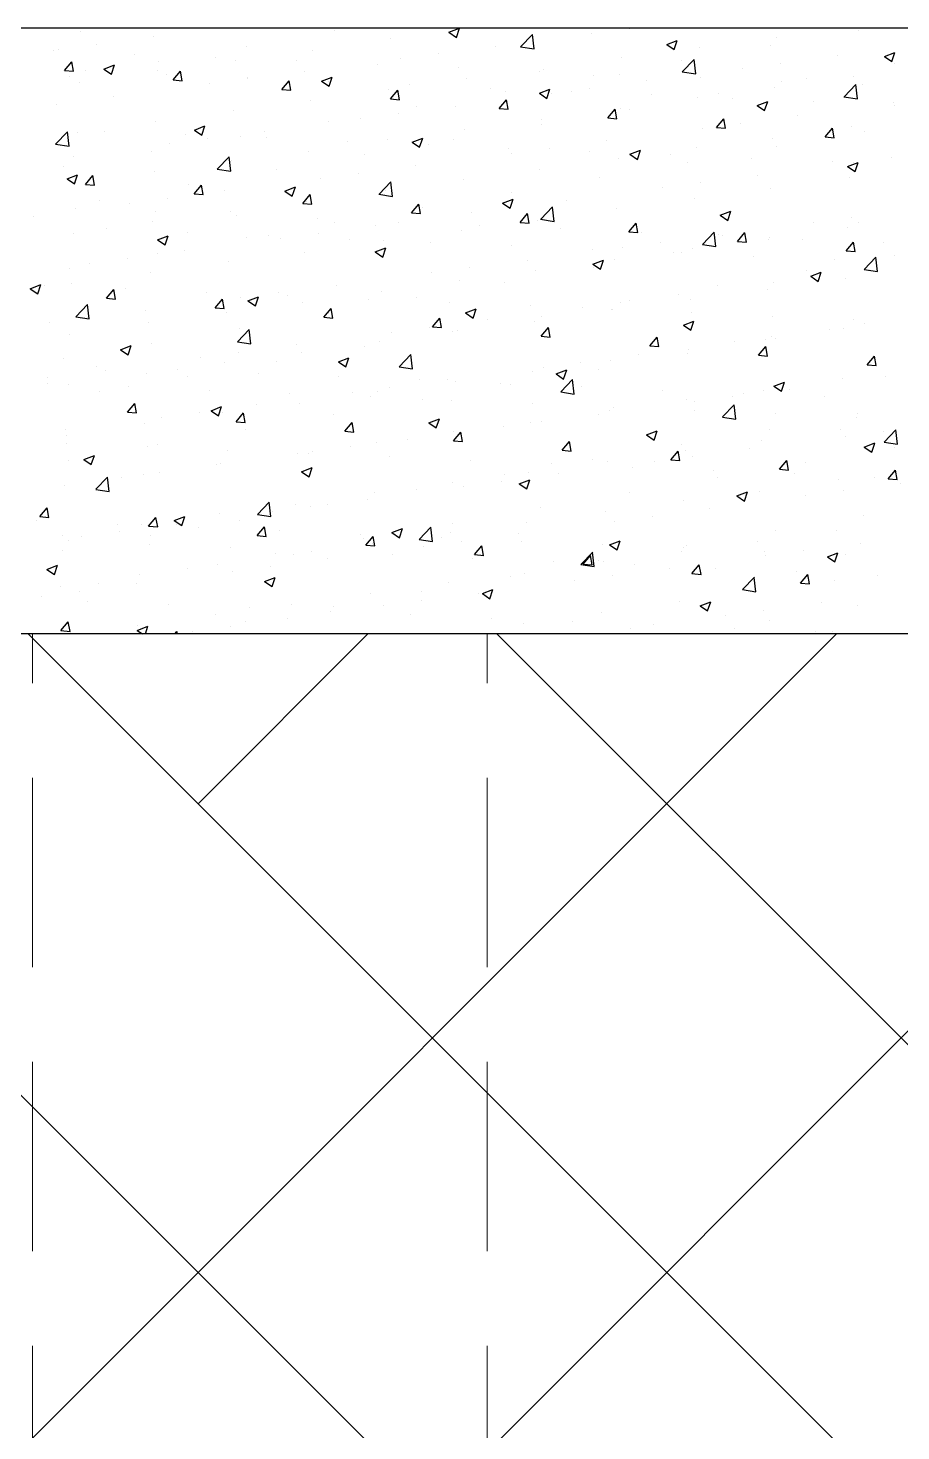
# Model space of a CAD drawing. Header units: millimetres. Extents: x 331487 to 517269, y 198509 to 399936.
# Drawn here: x 399007 to 399583, y 399010 to 399936 of the extents above; entities that cross this region are included whole.
import ezdxf

# ---------------------------------------------------------------- set-up
doc = ezdxf.new("R2010")
doc.units = ezdxf.units.MM
doc.header["$MEASUREMENT"] = 0
doc.linetypes.add('DASHED', pattern=[0.75, 0.5, -0.25])
doc.linetypes.add('DASHED2', pattern=[0.375, 0.25, -0.125])
doc.layers.add('9th_Sunk', color=251, linetype='DASHED', lineweight=5)
doc.layers.add('BEAM', color=1, linetype='Continuous', lineweight=5)
doc.layers.add('COLUMN', color=6, linetype='Continuous')

msp = doc.modelspace()

# ---------------------------------------------------------------- linework, layer by layer
at = {"layer": '9th_Sunk', "linetype": 'Continuous'}
for p, q in [((398191.22, 397877.55), (399850.15, 399536.48)), ((398655.26, 398650.95), (399540.79, 399536.48)), ((400975.45, 397258.83), (398697.8, 399536.48)), ((400511.41, 398032.23), (399007.16, 399536.48)), ((399119.3, 399424.34), (399231.43, 399536.48)), ((400047.37, 398805.62), (399316.52, 399536.48))]:
    msp.add_line(p, q, dxfattribs=at)
at = {"layer": 'BEAM', "linetype": 'DASHED2', "ltscale": 500}
for p, q in [((399010.13, 395004.02), (399010.13, 399536.48)), ((399310.13, 395004.02), (399310.13, 399536.48))]:
    msp.add_line(p, q, dxfattribs=at)
at = {"layer": 'COLUMN'}
for p, q in [((420345.71, 399936.48), (392220.13, 399936.48)), ((420350.13, 399536.48), (392620.13, 399536.48))]:
    msp.add_line(p, q, dxfattribs=at)
at = {"layer": 'COLUMN', "color": 2, "linetype": 'Continuous'}
for p, q in [((399042.04, 399934.12), (399042.04, 399934.12)), ((399089.84, 399930.69), (399089.84, 399930.69)), ((399209.59, 399934.56), (399209.59, 399934.56)), ((399246.55, 399929.26), (399246.55, 399929.26)), ((399284.9, 399933.66), (399291.9, 399936.35)), ((399284.9, 399933.66), (399289.88, 399930.31)), ((399289.87, 399930.31), (399291.9, 399936.35)), ((399297.9, 399936.31), (399297.9, 399936.31)), ((399332.22, 399924.19), (399340.01, 399932.31)), ((399341.08, 399922.78), (399339.98, 399932.28)), ((399378.81, 399932.75), (399378.81, 399932.75)), ((399403.84, 399936.05), (399403.84, 399936.05)), ((399500.99, 399930.36), (399500.99, 399930.36)), ((399555.37, 399934.95), (399555.37, 399934.95)), ((399024.1, 399921.58), (399024.1, 399921.58)), ((399026.93, 399922.4), (399026.93, 399922.4)), ((399051.96, 399925.7), (399051.96, 399925.7)), ((399151.27, 399924.55), (399151.27, 399924.55)), ((399194.62, 399921.77), (399194.62, 399921.77)), ((399315.65, 399924.44), (399315.65, 399924.44)), ((399332.19, 399924.16), (399341.08, 399922.78)), ((399428.62, 399925.65), (399435.62, 399928.34)), ((399428.62, 399925.65), (399433.59, 399922.3)), ((399433.59, 399922.3), (399435.61, 399928.34)), ((399450.47, 399923.96), (399450.47, 399923.96)), ((399497.05, 399924.94), (399497.05, 399924.94)), ((399572.33, 399917.65), (399579.33, 399920.33)), ((399577.3, 399914.29), (399579.33, 399920.33)), ((399031.17, 399908.52), (399035.99, 399914.27)), ((399037.15, 399908), (399035.99, 399914.26)), ((399057.17, 399909.42), (399064.17, 399912.11)), ((399062.14, 399906.06), (399064.17, 399912.1)), ((399077.49, 399919.32), (399077.49, 399919.32)), ((399092.95, 399914.54), (399092.95, 399914.54)), ((399130.87, 399917.06), (399130.87, 399917.06)), ((399144.1, 399915.37), (399144.1, 399915.37)), ((399184.25, 399914.81), (399184.25, 399914.81)), ((399237.63, 399912.55), (399237.63, 399912.55)), ((399252.75, 399916.16), (399252.75, 399916.16)), ((399277.78, 399919.45), (399277.78, 399919.45)), ((399291.01, 399910.3), (399291.01, 399910.3)), ((399399.13, 399916.92), (399399.13, 399916.92)), ((399438.73, 399914.93), (399438.73, 399914.93)), ((399438.95, 399907.64), (399446.74, 399915.76)), ((399447.81, 399906.23), (399446.7, 399915.73)), ((399503.6, 399913.2), (399503.6, 399913.2)), ((399541.47, 399918.19), (399541.47, 399918.19)), ((399572.33, 399917.65), (399577.3, 399914.29)), ((399579.33, 399913), (399579.33, 399913)), ((399031.17, 399908.52), (399037.15, 399908)), ((399034.63, 399904.53), (399034.63, 399904.53)), ((399045.19, 399908.14), (399045.19, 399908.14)), ((399057.17, 399909.42), (399062.14, 399906.06)), ((399092.76, 399908.32), (399092.76, 399908.32)), ((399098.57, 399905.89), (399098.57, 399905.89)), ((399102.9, 399902.25), (399107.72, 399907.99)), ((399102.9, 399902.25), (399108.87, 399901.73)), ((399108.87, 399901.72), (399107.72, 399907.99)), ((399151.72, 399902.85), (399151.72, 399902.85)), ((399151.95, 399903.63), (399151.95, 399903.63)), ((399174.62, 399895.97), (399179.44, 399901.72)), ((399180.6, 399895.44), (399179.44, 399901.71)), ((399189.59, 399907.84), (399189.59, 399907.84)), ((399200.88, 399901.41), (399207.88, 399904.1)), ((399200.88, 399901.41), (399205.86, 399898.05)), ((399205.34, 399901.38), (399205.34, 399901.38)), ((399205.85, 399898.05), (399207.88, 399904.1)), ((399296.68, 399903.02), (399296.68, 399903.02)), ((399344.4, 399908.04), (399344.4, 399908.04)), ((399347.19, 399909.42), (399347.19, 399909.42)), ((399380.41, 399904.92), (399380.41, 399904.92)), ((399397.78, 399905.79), (399397.78, 399905.79)), ((399415.41, 399901.59), (399415.41, 399901.59)), ((399438.91, 399907.61), (399447.81, 399906.23)), ((399451.16, 399903.53), (399451.16, 399903.53)), ((399478.56, 399909.91), (399478.56, 399909.91)), ((399504.54, 399901.28), (399504.54, 399901.28)), ((399521.01, 399902.99), (399521.01, 399902.99)), ((399551.71, 399904.57), (399551.71, 399904.57)), ((399040.82, 399900.83), (399040.82, 399900.83)), ((399126.69, 399899.56), (399126.69, 399899.56)), ((399174.62, 399895.97), (399180.6, 399895.45)), ((399245.34, 399895.98), (399245.34, 399895.98)), ((399246.35, 399889.7), (399251.17, 399895.44)), ((399252.32, 399889.17), (399251.17, 399895.44)), ((399258.72, 399899.12), (399258.72, 399899.12)), ((399312.1, 399896.87), (399312.1, 399896.87)), ((399322.1, 399894.91), (399322.1, 399894.91)), ((399344.59, 399893.4), (399351.6, 399896.09)), ((399344.59, 399893.4), (399349.57, 399890.05)), ((399349.56, 399890.04), (399351.59, 399896.09)), ((399352.5, 399893.31), (399352.5, 399893.31)), ((399365.48, 399894.61), (399365.48, 399894.61)), ((399377.54, 399896.61), (399377.54, 399896.61)), ((399418.86, 399892.35), (399418.86, 399892.35)), ((399462.69, 399892.98), (399462.69, 399892.98)), ((399499.77, 399897.07), (399499.77, 399897.07)), ((399545.67, 399891.09), (399553.46, 399899.21)), ((399554.53, 399889.68), (399553.43, 399899.17)), ((399557.93, 399899.02), (399557.93, 399899.02)), ((399025.66, 399886.26), (399025.66, 399886.26)), ((399063.53, 399891.24), (399063.53, 399891.24)), ((399193.4, 399888.48), (399193.4, 399888.48)), ((399246.35, 399889.7), (399252.33, 399889.18)), ((399263.78, 399884.9), (399263.78, 399884.9)), ((399289.35, 399885), (399289.35, 399885)), ((399318.07, 399883.42), (399322.9, 399889.17)), ((399318.07, 399883.42), (399324.05, 399882.9)), ((399324.05, 399882.89), (399322.89, 399889.16)), ((399389.8, 399877.15), (399394.62, 399882.89)), ((399395.78, 399876.62), (399394.62, 399882.89)), ((399397.91, 399883.63), (399397.91, 399883.63)), ((399404.38, 399882.97), (399404.38, 399882.97)), ((399449.26, 399890.67), (399449.26, 399890.67)), ((399472.25, 399890.1), (399472.25, 399890.1)), ((399488.31, 399885.39), (399495.31, 399888.08)), ((399488.31, 399885.39), (399493.28, 399882.04)), ((399493.28, 399882.04), (399495.31, 399888.08)), ((399525.63, 399887.84), (399525.63, 399887.84)), ((399545.64, 399891.06), (399554.53, 399889.68)), ((399578.32, 399887.06), (399578.32, 399887.06)), ((399579.01, 399885.59), (399579.01, 399885.59)), ((399091.54, 399875.03), (399091.54, 399875.03)), ((399142.89, 399882.08), (399142.89, 399882.08)), ((399205.46, 399874.89), (399205.46, 399874.89)), ((399226.44, 399876.71), (399226.44, 399876.71)), ((399251.47, 399880.01), (399251.47, 399880.01)), ((399345.98, 399876.13), (399345.98, 399876.13)), ((399389.8, 399877.15), (399395.78, 399876.62)), ((399461.53, 399870.87), (399466.35, 399876.62)), ((399467.5, 399870.34), (399466.35, 399876.61)), ((399477.29, 399873.76), (399477.29, 399873.76)), ((399515.17, 399878.75), (399515.17, 399878.75)), ((399025.31, 399859.88), (399033.1, 399868)), ((399034.17, 399858.47), (399033.06, 399867.97)), ((399039.61, 399867.54), (399039.61, 399867.54)), ((399057.59, 399868.49), (399057.59, 399868.49)), ((399110.97, 399866.23), (399110.97, 399866.23)), ((399116.86, 399869.16), (399123.86, 399871.84)), ((399116.86, 399869.16), (399121.83, 399865.8)), ((399121.83, 399865.8), (399123.86, 399871.84)), ((399147.14, 399864.88), (399147.14, 399864.88)), ((399163.29, 399868.4), (399163.29, 399868.4)), ((399164.36, 399863.98), (399164.36, 399863.98)), ((399295.47, 399869.73), (399295.47, 399869.73)), ((399346.06, 399872.96), (399346.06, 399872.96)), ((399452.26, 399870.47), (399452.26, 399870.47)), ((399461.53, 399870.87), (399467.5, 399870.35)), ((399533.25, 399864.6), (399538.07, 399870.34)), ((399533.25, 399864.6), (399539.23, 399864.07)), ((399539.23, 399864.07), (399538.07, 399870.34)), ((399550.49, 399871.28), (399550.49, 399871.28)), ((399559.2, 399867.99), (399559.2, 399867.99)), ((399025.28, 399859.85), (399034.17, 399858.47)), ((399088.82, 399854.87), (399088.82, 399854.87)), ((399100.38, 399860.12), (399100.38, 399860.12)), ((399125.41, 399863.41), (399125.41, 399863.41)), ((399192.18, 399855.19), (399192.18, 399855.19)), ((399217.74, 399861.72), (399217.74, 399861.72)), ((399244.12, 399862.69), (399244.12, 399862.69)), ((399260.57, 399861.15), (399267.57, 399863.84)), ((399260.57, 399861.15), (399265.55, 399857.79)), ((399265.54, 399857.79), (399267.57, 399863.83)), ((399271.12, 399859.47), (399271.12, 399859.47)), ((399287.74, 399862.95), (399287.74, 399862.95)), ((399324.5, 399857.21), (399324.5, 399857.21)), ((399351.23, 399857.17), (399351.23, 399857.17)), ((399377.88, 399854.96), (399377.88, 399854.96)), ((399389.1, 399862.15), (399389.1, 399862.15)), ((399404.28, 399853.14), (399411.29, 399855.83)), ((399409.26, 399849.78), (399411.28, 399855.83)), ((399448.04, 399857.38), (399448.04, 399857.38)), ((399498.55, 399863.78), (399498.55, 399863.78)), ((399500.89, 399857.98), (399500.89, 399857.98)), ((399037.22, 399851.8), (399037.22, 399851.8)), ((399132.03, 399843.33), (399139.82, 399851.45)), ((399140.89, 399841.92), (399139.79, 399851.42)), ((399141.67, 399848.79), (399141.67, 399848.79)), ((399229.42, 399852.93), (399229.42, 399852.93)), ((399263.04, 399845.56), (399263.04, 399845.56)), ((399326.2, 399853.87), (399326.2, 399853.87)), ((399396.7, 399850.34), (399396.7, 399850.34)), ((399404.28, 399853.14), (399409.26, 399849.78)), ((399431.27, 399852.7), (399431.27, 399852.7)), ((399442.57, 399847.97), (399442.57, 399847.97)), ((399484.65, 399850.45), (399484.65, 399850.45)), ((399538.03, 399848.19), (399538.03, 399848.19)), ((399548, 399845.13), (399555, 399847.82)), ((399552.01, 399847.62), (399552.01, 399847.62)), ((399552.97, 399841.77), (399555, 399847.82)), ((399577.05, 399850.92), (399577.05, 399850.92)), ((399030.5, 399844.86), (399030.5, 399844.86)), ((399032.84, 399836.9), (399039.84, 399839.59)), ((399032.84, 399836.9), (399037.81, 399833.55)), ((399037.81, 399833.55), (399039.83, 399839.59)), ((399045.05, 399833.3), (399049.87, 399839.05)), ((399051.02, 399832.78), (399049.86, 399839.04)), ((399090.33, 399841.75), (399090.33, 399841.75)), ((399132, 399843.3), (399140.89, 399841.92)), ((399171.1, 399842.92), (399171.1, 399842.92)), ((399200.13, 399837.27), (399200.13, 399837.27)), ((399225.17, 399840.57), (399225.17, 399840.57)), ((399294.25, 399836.44), (399294.25, 399836.44)), ((399344.76, 399842.84), (399344.76, 399842.84)), ((399384.25, 399837.96), (399384.25, 399837.96)), ((399488.86, 399839.31), (399488.86, 399839.31)), ((399548, 399845.13), (399552.97, 399841.78)), ((399549.28, 399837.99), (399549.28, 399837.99)), ((399038.39, 399834.25), (399038.39, 399834.25)), ((399045.05, 399833.3), (399051.02, 399832.78)), ((399112.78, 399832.91), (399112.78, 399832.91)), ((399116.77, 399827.03), (399121.59, 399832.77)), ((399116.77, 399827.03), (399122.75, 399826.51)), ((399122.75, 399826.5), (399121.59, 399832.77)), ((399136.98, 399828.96), (399136.98, 399828.96)), ((399176.55, 399828.89), (399183.55, 399831.58)), ((399176.55, 399828.89), (399181.52, 399825.54)), ((399181.52, 399825.54), (399183.55, 399831.58)), ((399238.76, 399826.78), (399246.54, 399834.9)), ((399242.91, 399829.4), (399242.91, 399829.4)), ((399247.62, 399825.37), (399246.51, 399834.87)), ((399325.93, 399827.95), (399325.93, 399827.95)), ((399425.95, 399831.02), (399425.95, 399831.02)), ((399450.99, 399834.32), (399450.99, 399834.32)), ((399497.34, 399830.49), (399497.34, 399830.49)), ((399054.46, 399822.9), (399054.46, 399822.9)), ((399074.07, 399820.68), (399074.07, 399820.68)), ((399099.11, 399823.97), (399099.11, 399823.97)), ((399188.5, 399820.75), (399193.32, 399826.5)), ((399188.5, 399820.75), (399194.48, 399820.23)), ((399190.97, 399821.9), (399190.97, 399821.9)), ((399194.47, 399820.23), (399193.32, 399826.49)), ((399238.72, 399826.75), (399247.62, 399825.37)), ((399260.22, 399814.48), (399265.04, 399820.22)), ((399266.2, 399813.95), (399265.04, 399820.22)), ((399267.61, 399817.94), (399267.61, 399817.94)), ((399320.26, 399820.89), (399327.26, 399823.57)), ((399320.26, 399820.89), (399325.24, 399817.53)), ((399324.92, 399817.72), (399324.92, 399817.72)), ((399325.23, 399817.53), (399327.26, 399823.57)), ((399345.48, 399810.23), (399353.27, 399818.35)), ((399354.34, 399808.82), (399353.24, 399818.31)), ((399362.8, 399822.71), (399362.8, 399822.71)), ((399446.83, 399824.09), (399446.83, 399824.09)), ((399010.92, 399812.36), (399010.92, 399812.36)), ((399038.12, 399817.39), (399038.12, 399817.39)), ((399089.11, 399808.46), (399089.11, 399808.46)), ((399091.5, 399815.13), (399091.5, 399815.13)), ((399140.46, 399815.5), (399140.46, 399815.5)), ((399144.88, 399812.88), (399144.88, 399812.88)), ((399198.26, 399810.62), (399198.26, 399810.62)), ((399251.65, 399808.37), (399251.65, 399808.37)), ((399260.22, 399814.48), (399266.2, 399813.96)), ((399299.89, 399814.43), (399299.89, 399814.43)), ((399331.95, 399808.2), (399336.77, 399813.95)), ((399337.92, 399807.68), (399336.77, 399813.94)), ((399343.54, 399809.55), (399343.54, 399809.55)), ((399345.45, 399810.2), (399354.34, 399808.82)), ((399395.48, 399817.05), (399395.48, 399817.05)), ((399463.98, 399812.88), (399470.98, 399815.56)), ((399463.98, 399812.88), (399468.95, 399809.52)), ((399468.95, 399809.52), (399470.97, 399815.56)), ((399550.74, 399811.48), (399550.74, 399811.48)), ((399037.17, 399800.96), (399037.17, 399800.96)), ((399059.2, 399803.96), (399059.2, 399803.96)), ((399092.53, 399796.64), (399099.53, 399799.33)), ((399097.5, 399793.29), (399099.53, 399799.33)), ((399112.58, 399801.7), (399112.58, 399801.7)), ((399165.97, 399799.45), (399165.97, 399799.45)), ((399198.86, 399801.13), (399198.86, 399801.13)), ((399209.29, 399807.93), (399209.29, 399807.93)), ((399236.73, 399806.11), (399236.73, 399806.11)), ((399293.03, 399803.15), (399293.03, 399803.15)), ((399305.03, 399806.11), (399305.03, 399806.11)), ((399331.95, 399808.2), (399337.93, 399807.68)), ((399358.41, 399803.86), (399358.41, 399803.86)), ((399403.68, 399801.93), (399408.5, 399807.67)), ((399403.68, 399801.93), (399409.65, 399801.41)), ((399409.65, 399801.4), (399408.49, 399807.67)), ((399411.79, 399801.6), (399411.79, 399801.6)), ((399452.2, 399793.68), (399459.99, 399801.79)), ((399461.07, 399792.26), (399459.96, 399801.76)), ((399462.55, 399799.87), (399462.55, 399799.87)), ((399465.18, 399799.35), (399465.18, 399799.35)), ((399475.4, 399795.65), (399480.22, 399801.4)), ((399481.38, 399795.12), (399480.22, 399801.39)), ((399525.71, 399808.18), (399525.71, 399808.18)), ((399548.06, 399804.7), (399548.06, 399804.7)), ((399555.08, 399808.33), (399555.08, 399808.33)), ((399092.53, 399796.64), (399097.5, 399793.29)), ((399150.97, 399797.92), (399150.97, 399797.92)), ((399173.83, 399797.83), (399173.83, 399797.83)), ((399219.35, 399797.19), (399219.35, 399797.19)), ((399236.24, 399788.63), (399243.24, 399791.32)), ((399241.21, 399785.28), (399243.24, 399791.32)), ((399241.69, 399796.11), (399241.69, 399796.11)), ((399272.73, 399794.94), (399272.73, 399794.94)), ((399326.11, 399792.68), (399326.11, 399792.68)), ((399379.5, 399790.42), (399379.5, 399790.42)), ((399399.64, 399791.58), (399399.64, 399791.58)), ((399424.68, 399794.88), (399424.68, 399794.88)), ((399445.61, 399790.8), (399445.61, 399790.8)), ((399452.17, 399793.64), (399461.07, 399792.26)), ((399475.4, 399795.65), (399481.38, 399795.13)), ((399496.12, 399797.2), (399496.12, 399797.2)), ((399496.76, 399798.31), (399496.76, 399798.31)), ((399518.56, 399797.09), (399518.56, 399797.09)), ((399547.13, 399789.38), (399551.95, 399795.12)), ((399553.1, 399788.85), (399551.95, 399795.12)), ((399571.94, 399794.83), (399571.94, 399794.83)), ((399047.76, 399781.24), (399047.76, 399781.24)), ((399072.8, 399784.53), (399072.8, 399784.53)), ((399092.66, 399787.91), (399092.66, 399787.91)), ((399110.67, 399789.52), (399110.67, 399789.52)), ((399139.24, 399782.21), (399139.24, 399782.21)), ((399189.75, 399788.61), (399189.75, 399788.61)), ((399236.24, 399788.63), (399241.21, 399785.28)), ((399336.49, 399783.27), (399336.49, 399783.27)), ((399379.95, 399780.62), (399386.95, 399783.31)), ((399379.95, 399780.62), (399384.93, 399777.27)), ((399384.92, 399777.27), (399386.95, 399783.31)), ((399394.27, 399783.76), (399394.27, 399783.76)), ((399432.88, 399788.17), (399432.88, 399788.17)), ((399438.44, 399788.3), (399438.44, 399788.3)), ((399486.26, 399785.91), (399486.26, 399785.91)), ((399539.64, 399783.66), (399539.64, 399783.66)), ((399547.13, 399789.38), (399553.11, 399788.86)), ((399558.93, 399777.12), (399566.72, 399785.24)), ((399567.79, 399775.71), (399566.69, 399785.21)), ((399579.04, 399786.37), (399579.04, 399786.37)), ((399034.34, 399777.9), (399034.34, 399777.9)), ((399087.9, 399775.17), (399087.9, 399775.17)), ((399273.58, 399774.99), (399273.58, 399774.99)), ((399298.62, 399778.28), (399298.62, 399778.28)), ((399342.33, 399776.26), (399342.33, 399776.26)), ((399380.12, 399778.29), (399380.12, 399778.29)), ((399520.72, 399776.36), (399520.72, 399776.36)), ((399523.67, 399772.62), (399530.67, 399775.3)), ((399523.67, 399772.62), (399528.64, 399769.26)), ((399524.43, 399772.03), (399524.43, 399772.03)), ((399528.64, 399769.26), (399530.66, 399775.3)), ((399546.84, 399771.41), (399546.84, 399771.41)), ((399558.9, 399777.09), (399567.79, 399775.71)), ((399562.31, 399777.02), (399562.31, 399777.02)), ((399008.5, 399764.39), (399015.51, 399767.08)), ((399008.5, 399764.39), (399013.48, 399761.03)), ((399013.48, 399761.03), (399015.5, 399767.07)), ((399018.22, 399766.56), (399018.22, 399766.56)), ((399035.96, 399767.67), (399035.96, 399767.67)), ((399058.92, 399758.09), (399063.74, 399763.83)), ((399064.9, 399757.56), (399063.74, 399763.83)), ((399071.6, 399764.3), (399071.6, 399764.3)), ((399124.99, 399762.05), (399124.99, 399762.05)), ((399210.43, 399766.67), (399210.43, 399766.67)), ((399240.47, 399762.82), (399240.47, 399762.82)), ((399291.82, 399769.86), (399291.82, 399769.86)), ((399321.8, 399768.28), (399321.8, 399768.28)), ((399462.4, 399766.35), (399462.4, 399766.35)), ((399494.91, 399763.91), (399494.91, 399763.91)), ((399499.4, 399768.74), (399499.4, 399768.74)), ((399038.57, 399745.92), (399046.35, 399754.04)), ((399047.43, 399744.51), (399046.32, 399754.01)), ((399058.92, 399758.09), (399064.9, 399757.56)), ((399130.65, 399751.81), (399135.47, 399757.56)), ((399136.62, 399751.28), (399135.47, 399757.55)), ((399147.52, 399758.39), (399147.52, 399758.39)), ((399152.22, 399756.38), (399159.22, 399759.07)), ((399152.22, 399756.38), (399157.19, 399753.02)), ((399157.19, 399753.02), (399159.22, 399759.07)), ((399172.55, 399761.69), (399172.55, 399761.69)), ((399178.37, 399759.79), (399178.37, 399759.79)), ((399188.54, 399755.32), (399188.54, 399755.32)), ((399231.75, 399757.54), (399231.75, 399757.54)), ((399263.48, 399758.27), (399263.48, 399758.27)), ((399285.13, 399755.28), (399285.13, 399755.28)), ((399338.52, 399753.03), (399338.52, 399753.03)), ((399398.37, 399755.44), (399398.37, 399755.44)), ((399404.08, 399756.34), (399404.08, 399756.34)), ((399436.24, 399760.42), (399436.24, 399760.42)), ((399444.39, 399757.51), (399444.39, 399757.51)), ((399038.53, 399745.89), (399047.43, 399744.51)), ((399046.49, 399745.09), (399046.49, 399745.09)), ((399084.36, 399750.08), (399084.36, 399750.08)), ((399130.65, 399751.81), (399136.62, 399751.29)), ((399138.02, 399748.92), (399138.02, 399748.92)), ((399202.37, 399745.53), (399207.19, 399751.28)), ((399202.37, 399745.53), (399208.35, 399745.01)), ((399205.16, 399748.26), (399205.16, 399748.26)), ((399208.35, 399745.01), (399207.19, 399751.27)), ((399274.1, 399739.26), (399278.92, 399745.01)), ((399280.07, 399738.73), (399278.92, 399745)), ((399295.93, 399748.37), (399302.93, 399751.06)), ((399295.93, 399748.37), (399300.91, 399745.02)), ((399300.9, 399745.01), (399302.93, 399751.06)), ((399310.18, 399743.83), (399310.18, 399743.83)), ((399345.76, 399746.33), (399345.76, 399746.33)), ((399373.34, 399752.14), (399373.34, 399752.14)), ((399391.9, 399750.77), (399391.9, 399750.77)), ((399393.05, 399750.47), (399393.05, 399750.47)), ((399445.28, 399748.51), (399445.28, 399748.51)), ((399498.66, 399746.26), (399498.66, 399746.26)), ((399552.04, 399744), (399552.04, 399744)), ((399021.46, 399741.79), (399021.46, 399741.79)), ((399034.74, 399734.38), (399034.74, 399734.38)), ((399086.68, 399741.88), (399086.68, 399741.88)), ((399145.29, 399729.37), (399153.08, 399737.49)), ((399146.84, 399738.25), (399146.84, 399738.25)), ((399154.15, 399727.96), (399153.05, 399737.45)), ((399247.27, 399735.55), (399247.27, 399735.55)), ((399272.31, 399738.84), (399272.31, 399738.84)), ((399274.1, 399739.26), (399280.08, 399738.74)), ((399287.44, 399736.32), (399287.44, 399736.32)), ((399290.6, 399736.57), (399290.6, 399736.57)), ((399341.11, 399742.97), (399341.11, 399742.97)), ((399345.82, 399732.98), (399350.65, 399738.73)), ((399351.8, 399732.46), (399350.64, 399738.72)), ((399439.64, 399740.36), (399446.65, 399743.05)), ((399439.64, 399740.36), (399444.62, 399737.01)), ((399444.61, 399737.01), (399446.64, 399743.05)), ((399536, 399737.58), (399536, 399737.58)), ((399545.63, 399738.12), (399545.63, 399738.12)), ((399558.91, 399741.36), (399558.91, 399741.36)), ((399068.2, 399724.13), (399075.2, 399726.81)), ((399073.17, 399720.77), (399075.19, 399726.81)), ((399088.53, 399728.24), (399088.53, 399728.24)), ((399145.26, 399729.34), (399154.15, 399727.96)), ((399184.12, 399727.23), (399184.12, 399727.23)), ((399229.13, 399726.31), (399229.13, 399726.31)), ((399239.26, 399729.53), (399239.26, 399729.53)), ((399345.83, 399732.98), (399351.8, 399732.46)), ((399417.55, 399726.71), (399422.37, 399732.45)), ((399417.55, 399726.71), (399423.53, 399726.19)), ((399423.53, 399726.18), (399422.37, 399732.45)), ((399473.09, 399729.3), (399473.09, 399729.3)), ((399489.28, 399720.43), (399494.1, 399726.18)), ((399493.69, 399730.62), (399493.69, 399730.62)), ((399495.25, 399719.91), (399494.1, 399726.17)), ((399498.13, 399732.59), (399498.13, 399732.59)), ((399500.59, 399731.35), (399500.59, 399731.35)), ((399030.21, 399718.23), (399030.21, 399718.23)), ((399068.2, 399724.13), (399073.17, 399720.77)), ((399121.21, 399718.95), (399121.21, 399718.95)), ((399146.25, 399722.25), (399146.25, 399722.25)), ((399170.81, 399716.3), (399170.81, 399716.3)), ((399187.32, 399722.03), (399187.32, 399722.03)), ((399211.91, 399716.12), (399218.91, 399718.81)), ((399211.91, 399716.12), (399216.88, 399712.76)), ((399216.88, 399712.76), (399218.91, 399718.8)), ((399252.01, 399712.82), (399259.8, 399720.93)), ((399260.88, 399711.4), (399259.77, 399720.9)), ((399372.06, 399716), (399372.06, 399716)), ((399391.83, 399717.18), (399391.83, 399717.18)), ((399409.94, 399720.98), (399409.94, 399720.98)), ((399442.27, 399721.34), (399442.27, 399721.34)), ((399443.18, 399724.22), (399443.18, 399724.22)), ((399489.28, 399720.43), (399495.25, 399719.91)), ((399561, 399714.16), (399565.82, 399719.9)), ((399566.98, 399713.63), (399565.82, 399719.9)), ((399052.13, 399713.2), (399052.13, 399713.2)), ((399058.06, 399710.64), (399058.06, 399710.64)), ((399085.46, 399708.59), (399085.46, 399708.59)), ((399105.51, 399710.95), (399105.51, 399710.95)), ((399136.81, 399715.63), (399136.81, 399715.63)), ((399158.9, 399708.69), (399158.9, 399708.69)), ((399251.98, 399712.78), (399260.88, 399711.4)), ((399339.9, 399709.68), (399339.9, 399709.68)), ((399347.03, 399712.7), (399347.03, 399712.7)), ((399355.62, 399708.11), (399362.62, 399710.8)), ((399355.62, 399708.11), (399360.6, 399704.75)), ((399360.59, 399704.75), (399362.62, 399710.8)), ((399383.95, 399711.33), (399383.95, 399711.33)), ((399561, 399714.16), (399566.98, 399713.64)), ((399572.85, 399706.45), (399572.85, 399706.45)), ((399019.83, 399702.03), (399019.83, 399702.03)), ((399020.18, 399705.65), (399020.18, 399705.65)), ((399033.53, 399701.09), (399033.53, 399701.09)), ((399073.22, 399699.77), (399073.22, 399699.77)), ((399112.49, 399706.28), (399112.49, 399706.28)), ((399126.6, 399697.52), (399126.6, 399697.52)), ((399212.28, 399706.44), (399212.28, 399706.44)), ((399246, 399699.4), (399246, 399699.4)), ((399265.66, 399704.18), (399265.66, 399704.18)), ((399283.88, 399704.39), (399283.88, 399704.39)), ((399289.39, 399703.28), (399289.39, 399703.28)), ((399319.04, 399701.93), (399319.04, 399701.93)), ((399325.63, 399701.32), (399325.63, 399701.32)), ((399358.74, 399696.26), (399366.53, 399704.38)), ((399367.6, 399694.85), (399366.49, 399704.35)), ((399372.42, 399699.67), (399372.42, 399699.67)), ((399425.81, 399697.42), (399425.81, 399697.42)), ((399492.47, 399697.33), (399492.47, 399697.33)), ((399499.33, 399700.1), (399506.34, 399702.79)), ((399499.33, 399700.1), (399504.31, 399696.75)), ((399504.31, 399696.74), (399506.33, 399702.79)), ((399509.69, 399698.14), (399509.69, 399698.14)), ((399544.41, 399704.83), (399544.41, 399704.83)), ((399054.17, 399696.27), (399054.17, 399696.27)), ((399072.8, 399682.87), (399077.62, 399688.61)), ((399078.77, 399682.34), (399077.61, 399688.61)), ((399179.98, 399695.26), (399179.98, 399695.26)), ((399186.1, 399688.74), (399186.1, 399688.74)), ((399220.97, 399696.1), (399220.97, 399696.1)), ((399233.36, 399693), (399233.36, 399693)), ((399238.04, 399696.24), (399238.04, 399696.24)), ((399267.32, 399691.31), (399267.32, 399691.31)), ((399286.74, 399690.75), (399286.74, 399690.75)), ((399340.13, 399688.49), (399340.13, 399688.49)), ((399358.71, 399696.23), (399367.6, 399694.85)), ((399441.96, 399690.93), (399441.96, 399690.93)), ((399446.79, 399689.86), (399446.79, 399689.86)), ((399471.82, 399693.15), (399471.82, 399693.15)), ((399479.19, 399695.16), (399479.19, 399695.16)), ((399532.57, 399692.9), (399532.57, 399692.9)), ((399072.8, 399682.87), (399078.77, 399682.34)), ((399094.91, 399679.51), (399094.91, 399679.51)), ((399119.94, 399682.8), (399119.94, 399682.8)), ((399127.89, 399683.86), (399134.89, 399686.55)), ((399127.89, 399683.86), (399132.86, 399680.51)), ((399132.86, 399680.51), (399134.88, 399686.55)), ((399135.59, 399682.34), (399135.59, 399682.34)), ((399144.52, 399676.59), (399149.34, 399682.34)), ((399150.5, 399676.06), (399149.34, 399682.33)), ((399157.81, 399687.79), (399157.81, 399687.79)), ((399209, 399681.3), (399209, 399681.3)), ((399383.63, 399681.54), (399383.63, 399681.54)), ((399390.62, 399683.89), (399390.62, 399683.89)), ((399393.51, 399686.24), (399393.51, 399686.24)), ((399446.89, 399683.98), (399446.89, 399683.98)), ((399465.43, 399679.68), (399474.32, 399678.3)), ((399465.46, 399679.71), (399473.25, 399687.83)), ((399474.32, 399678.3), (399473.22, 399687.8)), ((399500.27, 399681.73), (399500.27, 399681.73)), ((399553.66, 399679.47), (399553.66, 399679.47)), ((399554.78, 399681.7), (399554.78, 399681.7)), ((399031.75, 399671.19), (399031.75, 399671.19)), ((399084.25, 399675.3), (399084.25, 399675.3)), ((399144.52, 399676.59), (399150.5, 399676.07)), ((399150.68, 399671.29), (399150.68, 399671.29)), ((399216.25, 399670.32), (399221.07, 399676.06)), ((399216.25, 399670.32), (399222.23, 399669.79)), ((399222.22, 399669.79), (399221.07, 399676.06)), ((399271.6, 399675.86), (399278.6, 399678.54)), ((399271.6, 399675.86), (399276.57, 399672.5)), ((399276.57, 399672.5), (399278.6, 399678.54)), ((399287.97, 399664.04), (399292.79, 399669.79)), ((399288.17, 399669.99), (399288.17, 399669.99)), ((399293.95, 399663.51), (399292.79, 399669.78)), ((399320.72, 399673.26), (399320.72, 399673.26)), ((399338.68, 399676.39), (399338.68, 399676.39)), ((399345.76, 399676.56), (399345.76, 399676.56)), ((399415.31, 399667.85), (399422.31, 399670.53)), ((399420.28, 399664.49), (399422.31, 399670.53)), ((399496.46, 399671.69), (399496.46, 399671.69)), ((399543.2, 399671.54), (399543.2, 399671.54)), ((399571.57, 399670.31), (399571.57, 399670.31)), ((399572.19, 399663.16), (399579.98, 399671.28)), ((399581.05, 399661.75), (399579.94, 399671.25)), ((399032.24, 399662.37), (399032.24, 399662.37)), ((399032.31, 399667.8), (399032.31, 399667.8)), ((399092.36, 399661.28), (399092.36, 399661.28)), ((399236.83, 399662.95), (399236.83, 399662.95)), ((399257.57, 399664.95), (399257.57, 399664.95)), ((399287.97, 399664.04), (399293.95, 399663.52)), ((399359.7, 399657.77), (399364.52, 399663.51)), ((399365.68, 399657.24), (399364.52, 399663.51)), ((399415.31, 399667.85), (399420.29, 399664.49)), ((399438.14, 399661.68), (399438.14, 399661.68)), ((399491.26, 399664.04), (399491.26, 399664.04)), ((399546.54, 399667.01), (399546.54, 399667.01)), ((399559.02, 399659.84), (399566.03, 399662.53)), ((399564, 399656.48), (399566.02, 399662.52)), ((399572.15, 399663.13), (399581.05, 399661.75)), ((399034.04, 399651.27), (399034.04, 399651.27)), ((399043.86, 399651.61), (399050.87, 399654.3)), ((399043.86, 399651.61), (399048.84, 399648.26)), ((399048.83, 399648.26), (399050.86, 399654.3)), ((399085.62, 399660.12), (399085.62, 399660.12)), ((399139, 399657.86), (399139, 399657.86)), ((399184.89, 399655.45), (399184.89, 399655.45)), ((399192.38, 399655.61), (399192.38, 399655.61)), ((399194.66, 399656.66), (399194.66, 399656.66)), ((399219.7, 399659.96), (399219.7, 399659.96)), ((399245.76, 399653.35), (399245.76, 399653.35)), ((399299.15, 399651.1), (399299.15, 399651.1)), ((399359.7, 399657.77), (399365.68, 399657.24)), ((399379.82, 399651.66), (399379.82, 399651.66)), ((399431.43, 399651.49), (399436.25, 399657.24)), ((399431.43, 399651.49), (399437.4, 399650.97)), ((399437.4, 399650.96), (399436.24, 399657.23)), ((399440.75, 399657.64), (399440.75, 399657.64)), ((399445.51, 399653.71), (399445.51, 399653.71)), ((399483.39, 399658.7), (399483.39, 399658.7)), ((399503.15, 399645.21), (399507.97, 399650.96)), ((399509.13, 399644.69), (399507.97, 399650.95)), ((399559.03, 399659.84), (399564, 399656.48)), ((399578.74, 399659.74), (399578.74, 399659.74)), ((399083.03, 399642.01), (399083.03, 399642.01)), ((399093.63, 399643.36), (399093.63, 399643.36)), ((399131.51, 399648.35), (399131.51, 399648.35)), ((399134.38, 399649.05), (399134.38, 399649.05)), ((399187.58, 399643.6), (399194.58, 399646.29)), ((399187.58, 399643.6), (399192.55, 399640.25)), ((399192.55, 399640.25), (399194.58, 399646.29)), ((399321.51, 399641.65), (399321.51, 399641.65)), ((399337.46, 399643.1), (399337.46, 399643.1)), ((399352.53, 399648.84), (399352.53, 399648.84)), ((399357.32, 399642.1), (399357.32, 399642.1)), ((399389.4, 399650.6), (399389.4, 399650.6)), ((399405.91, 399646.58), (399405.91, 399646.58)), ((399420.48, 399650.42), (399420.48, 399650.42)), ((399459.29, 399644.33), (399459.29, 399644.33)), ((399503.15, 399645.21), (399509.13, 399644.69)), ((399512.68, 399642.07), (399512.68, 399642.07)), ((399520.42, 399649.73), (399520.42, 399649.73)), ((399574.88, 399638.94), (399579.7, 399644.69)), ((399580.85, 399638.41), (399579.7, 399644.68)), ((399031.09, 399634.51), (399031.09, 399634.51)), ((399051.82, 399631.96), (399059.61, 399640.07)), ((399060.69, 399630.54), (399059.58, 399640.04)), ((399068.6, 399640.07), (399068.6, 399640.07)), ((399286.95, 399636.7), (399286.95, 399636.7)), ((399294.42, 399633.82), (399294.42, 399633.82)), ((399319.45, 399637.11), (399319.45, 399637.11)), ((399331.29, 399635.59), (399338.29, 399638.28)), ((399331.29, 399635.59), (399336.26, 399632.24)), ((399336.26, 399632.24), (399338.29, 399638.28)), ((399462.1, 399639.72), (399462.1, 399639.72)), ((399541.98, 399638.25), (399541.98, 399638.25)), ((399566.06, 399639.82), (399566.06, 399639.82)), ((399574.88, 399638.94), (399580.86, 399638.42)), ((399583.14, 399635.85), (399583.14, 399635.85)), ((399051.79, 399631.92), (399060.69, 399630.54)), ((399158.55, 399615.4), (399166.34, 399623.52)), ((399167.41, 399613.99), (399166.3, 399623.49)), ((399231.26, 399625.5), (399231.26, 399625.5)), ((399235.61, 399629.66), (399235.61, 399629.66)), ((399263.19, 399631.64), (399263.19, 399631.64)), ((399403.79, 399629.71), (399403.79, 399629.71)), ((399439.53, 399624.35), (399439.53, 399624.35)), ((399475, 399627.59), (399482, 399630.27)), ((399475, 399627.59), (399479.98, 399624.23)), ((399479.97, 399624.23), (399482, 399630.27)), ((399490.04, 399630.75), (399490.04, 399630.75)), ((399520.23, 399627.57), (399520.23, 399627.57)), ((399545.27, 399630.87), (399545.27, 399630.87)), ((399014.95, 399613.92), (399019.77, 399619.67)), ((399014.95, 399613.92), (399020.92, 399613.4)), ((399020.92, 399613.39), (399019.76, 399619.66)), ((399103.55, 399611.35), (399110.56, 399614.04)), ((399108.53, 399607.99), (399110.55, 399614.04)), ((399133.16, 399615.76), (399133.16, 399615.76)), ((399158.52, 399615.37), (399167.41, 399613.99)), ((399168.35, 399617.22), (399168.35, 399617.22)), ((399183.67, 399622.16), (399183.67, 399622.16)), ((399193.39, 399620.52), (399193.39, 399620.52)), ((399204.87, 399621.63), (399204.87, 399621.63)), ((399345.47, 399619.7), (399345.47, 399619.7)), ((399388.19, 399617.31), (399388.19, 399617.31)), ((399419.21, 399614.27), (399419.21, 399614.27)), ((399457.08, 399619.26), (399457.08, 399619.26)), ((399558.61, 399614.73), (399558.61, 399614.73)), ((399012.76, 399611.27), (399012.76, 399611.27)), ((399066.14, 399609.02), (399066.14, 399609.02)), ((399081.82, 399608.72), (399081.82, 399608.72)), ((399086.67, 399607.65), (399091.49, 399613.39)), ((399086.67, 399607.65), (399092.65, 399607.12)), ((399092.65, 399607.12), (399091.49, 399613.39)), ((399103.55, 399611.35), (399108.53, 399607.99)), ((399105.2, 399608.91), (399105.2, 399608.91)), ((399119.53, 399606.76), (399119.53, 399606.76)), ((399146.55, 399611.62), (399146.55, 399611.62)), ((399158.4, 399601.37), (399163.22, 399607.12)), ((399164.37, 399600.84), (399163.22, 399607.11)), ((399247.27, 399603.34), (399254.27, 399606.03)), ((399252.24, 399599.98), (399254.27, 399606.03)), ((399265.27, 399598.85), (399273.06, 399606.97)), ((399274.13, 399597.44), (399273.03, 399606.94)), ((399287.15, 399609.69), (399287.15, 399609.69)), ((399336.25, 399609.81), (399336.25, 399609.81)), ((399394.17, 399610.97), (399394.17, 399610.97)), ((399500.3, 399604.72), (399500.3, 399604.72)), ((399540.76, 399604.96), (399540.76, 399604.96)), ((399029.88, 399601.22), (399029.88, 399601.22)), ((399033.85, 399597.84), (399033.85, 399597.84)), ((399042.29, 399600.63), (399042.29, 399600.63)), ((399067.33, 399603.92), (399067.33, 399603.92)), ((399087.23, 399595.59), (399087.23, 399595.59)), ((399088.23, 399601.61), (399088.23, 399601.61)), ((399158.4, 399601.37), (399164.37, 399600.85)), ((399172.91, 399604.51), (399172.91, 399604.51)), ((399226.29, 399602.25), (399226.29, 399602.25)), ((399228.83, 399599.68), (399228.83, 399599.68)), ((399230.12, 399595.1), (399234.94, 399600.84)), ((399234.39, 399596.37), (399234.39, 399596.37)), ((399236.1, 399594.57), (399234.94, 399600.84)), ((399247.27, 399603.34), (399252.24, 399599.99)), ((399265.24, 399598.82), (399274.13, 399597.44)), ((399279.67, 399600), (399279.67, 399600)), ((399285.74, 399603.41), (399285.74, 399603.41)), ((399293.14, 399597.67), (399293.14, 399597.67)), ((399331.02, 399602.66), (399331.02, 399602.66)), ((399333.06, 399597.74), (399333.06, 399597.74)), ((399386.44, 399595.48), (399386.44, 399595.48)), ((399390.98, 399595.33), (399397.98, 399598.02)), ((399390.98, 399595.33), (399395.95, 399591.98)), ((399395.95, 399591.98), (399397.98, 399598.02)), ((399488.83, 399597.46), (399488.83, 399597.46)), ((399556.83, 399596.41), (399556.83, 399596.41)), ((399029.91, 399591.6), (399029.91, 399591.6)), ((399140.61, 399593.33), (399140.61, 399593.33)), ((399170.51, 399589.67), (399170.51, 399589.67)), ((399182.46, 399588.87), (399182.46, 399588.87)), ((399193.99, 399591.07), (399193.99, 399591.07)), ((399204.95, 399586.06), (399204.95, 399586.06)), ((399230.12, 399595.1), (399236.1, 399594.57)), ((399247.38, 399588.82), (399247.38, 399588.82)), ((399268.11, 399594.38), (399268.11, 399594.38)), ((399300.76, 399586.56), (399300.76, 399586.56)), ((399301.85, 399588.82), (399306.67, 399594.57)), ((399301.85, 399588.82), (399307.83, 399588.3)), ((399307.82, 399588.29), (399306.67, 399594.56)), ((399372, 399582.3), (399379.78, 399590.42)), ((399373.58, 399582.55), (399378.4, 399588.29)), ((399379.55, 399582.02), (399378.39, 399588.29)), ((399380.86, 399580.89), (399379.75, 399590.39)), ((399438.31, 399591.06), (399438.31, 399591.06)), ((399439.82, 399593.23), (399439.82, 399593.23)), ((399441.98, 399594.71), (399441.98, 399594.71)), ((399493.2, 399590.97), (399493.2, 399590.97)), ((399493.93, 399588.13), (399493.93, 399588.13)), ((399518.96, 399591.43), (399518.96, 399591.43)), ((399534.69, 399587.32), (399541.7, 399590.01)), ((399534.69, 399587.32), (399539.67, 399583.97)), ((399539.66, 399583.97), (399541.69, 399590.01)), ((399546.58, 399588.72), (399546.58, 399588.72)), ((399019.53, 399579.1), (399026.53, 399581.78)), ((399019.53, 399579.1), (399024.51, 399575.74)), ((399024.5, 399575.74), (399026.53, 399581.78)), ((399112.19, 399579.66), (399112.19, 399579.66)), ((399131.94, 399582.47), (399131.94, 399582.47)), ((399142.05, 399577.78), (399142.05, 399577.78)), ((399167.08, 399581.08), (399167.08, 399581.08)), ((399354.14, 399584.31), (399354.14, 399584.31)), ((399371.96, 399582.27), (399380.86, 399580.89)), ((399373.58, 399582.55), (399379.55, 399582.02)), ((399383.66, 399584.7), (399383.66, 399584.7)), ((399386.97, 399584.02), (399386.97, 399584.02)), ((399407.52, 399582.05), (399407.52, 399582.05)), ((399430.77, 399579.81), (399430.77, 399579.81)), ((399445.3, 399576.27), (399450.12, 399582.02)), ((399451.28, 399575.74), (399450.12, 399582.01)), ((399460.9, 399579.8), (399460.9, 399579.8)), ((399514.29, 399577.54), (399514.29, 399577.54)), ((399028.66, 399567.93), (399028.66, 399567.93)), ((399053.87, 399569.64), (399053.87, 399569.64)), ((399078.89, 399569.47), (399078.89, 399569.47)), ((399080.6, 399575.43), (399080.6, 399575.43)), ((399163.25, 399571.09), (399170.25, 399573.78)), ((399163.25, 399571.09), (399168.22, 399567.73)), ((399168.22, 399567.73), (399170.24, 399573.77)), ((399284.52, 399570.12), (399284.52, 399570.12)), ((399325.34, 399574.69), (399325.34, 399574.69)), ((399335.03, 399576.52), (399335.03, 399576.52)), ((399367.86, 399571.53), (399367.86, 399571.53)), ((399392.9, 399574.83), (399392.9, 399574.83)), ((399445.3, 399576.27), (399451.28, 399575.75)), ((399478.72, 399565.75), (399486.51, 399573.87)), ((399487.58, 399564.34), (399486.48, 399573.83)), ((399517.03, 399570), (399521.85, 399575.74)), ((399517.03, 399570), (399523, 399569.47)), ((399523, 399569.47), (399521.85, 399575.74)), ((399539.55, 399571.67), (399539.55, 399571.67)), ((399567.67, 399575.29), (399567.67, 399575.29)), ((399015.98, 399561.18), (399015.98, 399561.18)), ((399041.02, 399564.48), (399041.02, 399564.48)), ((399233.18, 399563.08), (399233.18, 399563.08)), ((399267.02, 399564.68), (399267.02, 399564.68)), ((399304.71, 399563.22), (399304.71, 399563.22)), ((399306.96, 399563.08), (399313.96, 399565.77)), ((399306.96, 399563.08), (399311.93, 399559.72)), ((399311.93, 399559.72), (399313.96, 399565.77)), ((399478.69, 399565.72), (399487.58, 399564.34)), ((399487.61, 399564.18), (399487.61, 399564.18)), ((399046.25, 399558.19), (399046.25, 399558.19)), ((399099.63, 399555.93), (399099.63, 399555.93)), ((399130.73, 399549.18), (399130.73, 399549.18)), ((399153.01, 399553.68), (399153.01, 399553.68)), ((399181.24, 399555.58), (399181.24, 399555.58)), ((399206.4, 399551.42), (399206.4, 399551.42)), ((399208.7, 399554.67), (399208.7, 399554.67)), ((399241.8, 399554.94), (399241.8, 399554.94)), ((399259.78, 399549.17), (399259.78, 399549.17)), ((399266.84, 399558.23), (399266.84, 399558.23)), ((399385.75, 399550.73), (399385.75, 399550.73)), ((399437.1, 399557.77), (399437.1, 399557.77)), ((399450.67, 399555.07), (399457.67, 399557.76)), ((399450.67, 399555.07), (399455.65, 399551.72)), ((399455.64, 399551.71), (399457.67, 399557.76)), ((399492.65, 399551.98), (399492.65, 399551.98)), ((399530.53, 399556.97), (399530.53, 399556.97)), ((399554.49, 399555.07), (399554.49, 399555.07)), ((399028.82, 399538.7), (399033.64, 399544.45)), ((399034.8, 399538.17), (399033.64, 399544.44)), ((399079.22, 399538.83), (399086.22, 399541.52)), ((399079.38, 399542.14), (399079.38, 399542.14)), ((399084.53, 399536.48), (399086.22, 399541.52)), ((399140.77, 399541.64), (399140.77, 399541.64)), ((399150.38, 399544.66), (399150.38, 399544.66)), ((399178.65, 399546.62), (399178.65, 399546.62)), ((399313.16, 399546.91), (399313.16, 399546.91)), ((399333.82, 399543.24), (399333.82, 399543.24)), ((399366.54, 399544.65), (399366.54, 399544.65)), ((399404.46, 399540.37), (399404.46, 399540.37)), ((399419.92, 399542.4), (399419.92, 399542.4)), ((399467.62, 399548.69), (399467.62, 399548.69)), ((399473.31, 399540.14), (399473.31, 399540.14)), ((399496.17, 399545.06), (399496.17, 399545.06)), ((399028.82, 399538.7), (399034.8, 399538.18)), ((399079.22, 399538.83), (399082.72, 399536.48)), ((399103.94, 399536.48), (399105.37, 399538.17)), ((399105.68, 399536.48), (399105.37, 399538.17)), ((399115.74, 399538.34), (399115.74, 399538.34)), ((399283.31, 399536.83), (399283.31, 399536.83)), ((399526.69, 399537.89), (399526.69, 399537.89)), ((399538.33, 399538.38), (399538.33, 399538.38))]:
    msp.add_line(p, q, dxfattribs=at)

doc.saveas('drawing.dxf')
